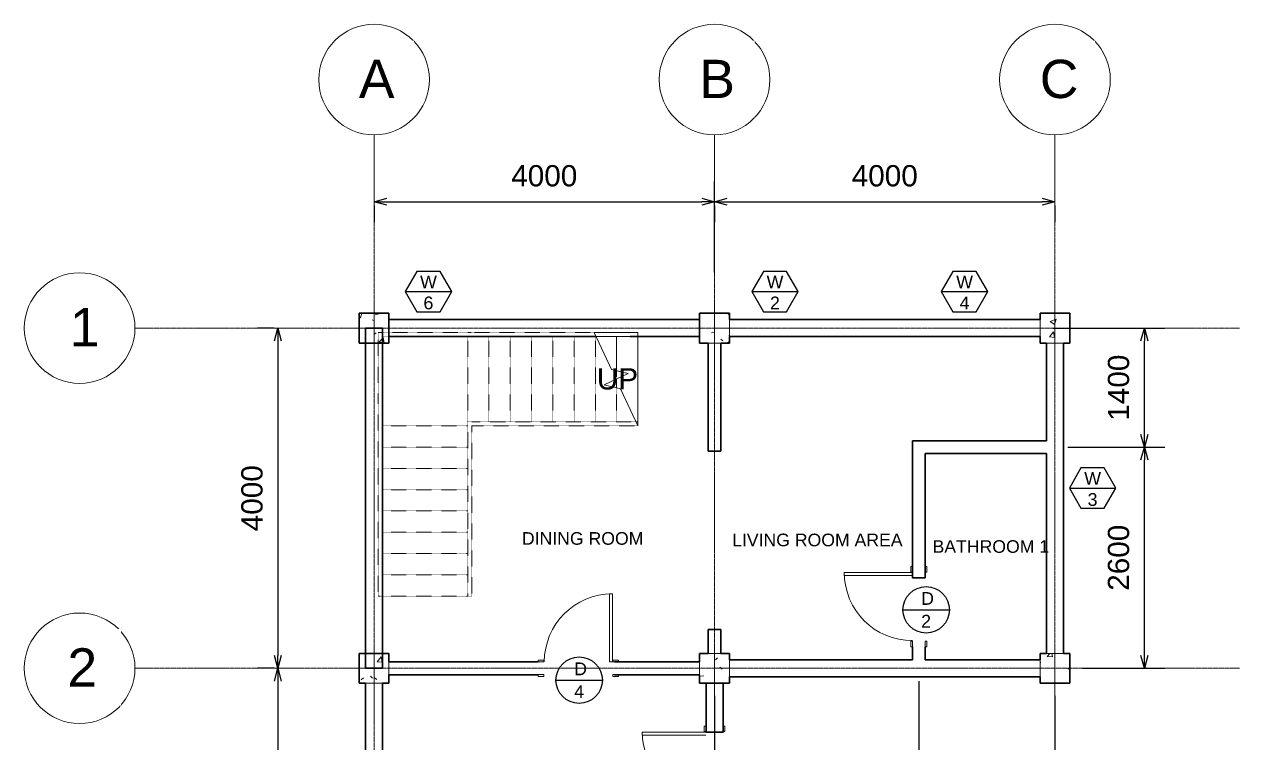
# Model space of a CAD drawing. Header units: inches. Extents: x -1 to 315328, y 6829 to 107833.
# Drawn here: x 88752 to 103031, y 92685 to 101133 of the extents above; entities that cross this region are included whole.
import ezdxf

# ---------------------------------------------------------------- set-up
doc = ezdxf.new("R2010")
doc.units = ezdxf.units.IN
doc.header["$MEASUREMENT"] = 0
doc.linetypes.add('Grid Line', pattern=[22.225, 12.7, -3.175, 3.175, -3.175])
doc.linetypes.add('Overhead', pattern=[3.96875, 2.38125, -1.5875])
for name, color, linetype, lineweight in [('A-ANNO-DIMS', 211, 'Continuous', 9), ('A-DOOR', 31, 'Continuous', 18), ('A-WALL', 113, 'Continuous', 18), ('S-COLS', 52, 'Continuous', 9), ('S-GRID', 1, 'Continuous', 9), ('S-GRID-IDEN', 1, 'Continuous', 9), ('S-STRS', 31, 'Continuous', 9), ('S-STRS-IDEN', 31, 'Continuous', 9), ('S-STRS-MBND', 31, 'Overhead', 9)]:
    doc.layers.add(name, color=color, linetype=linetype, lineweight=lineweight)
doc.layers.add('TEXTS', color=2, linetype='Continuous')
doc.styles.add('Arial', font='arial.ttf', dxfattribs={"height": 250})
doc.styles.add('Arial_1', font='arial.ttf', dxfattribs={"height": 450})
doc.styles.get("Standard").update_dxf_attribs({"font": 'arial.ttf'})
doc.dimstyles.new('Arrow_-_2_5mm_Arial', dxfattribs={"dimscale": 304.8, "dimtxt": 255.06485, "dimasz": 0.492126, "dimexe": 0.787402, "dimexo": 0.492126, "dimgap": 0.574147, "dimtad": 1, "dimdec": 0, "dimzin": 0, "dimdsep": 46, "dimtxsty": 'Arial', "dimblk1": 'OPEN30', "dimblk2": 'OPEN30', "dimsah": 1, "dimcen": 0.09, "dimazin": 0, "dimtfac": 1, "dimtdec": 4, "dimtix": 1, "dimtmove": 0, "dimatfit": 3, "dimfxl": 1, "dimtvp": 1, "dimtfill": 1, "dimtolj": 1, "dimtzin": 0, "dimarcsym": 2})
pattern_1 = [(50, (100230.7, 100512.76), (728.737, -63.756), [76.2, -838.2]), (355, (100230.7, 100512.8), (-140.97, 764.23), [60.96, -670.56]), (100.451, (100291.4, 100507.45), (587.77, 700.467), [64.76, -712.36]), (46.184, (100230.7, 100716), (1084.32, -168.17), [114.3, -1257.3]), (96.636, (100321, 100702), (949.61, 989.71), [97.14, -1068.54]), (351.184, (100230.7, 100716), (949.62, 989.7), [91.44, -1005.84]), (21, (100332.3, 100665.16), (606.458, -409.06), [76.2, -838.2]), (326, (100332.3, 100665.2), (247.21, 736.753), [60.96, -670.56]), (71.451, (100382.8, 100631.1), (853.67, 327.685), [64.76, -712.36]), (37.5, (100230.68, 100512.76), (12.355, 338.22), [33.528, -628.904, 33.528, -647.192, -673.1]), (37.5, (100230.68, 100512.76), (12.355, 338.22), [-1343.152, 33.528, -639.572]), (7.5, (100230.7, 100512.76), (267.279, 400.722), [33.528, -354.584, 33.528, -613.664, -256.54]), (7.5, (100230.7, 100512.76), (267.279, 400.722), [-1035.304, 33.528, -223.012]), (327.5, (100004.12, 100512.76), (542.363, -22.915), [33.528, -220.472, 33.528, -758.952, -1051.56]), (327.5, (100004.12, 100512.76), (542.363, -22.915), [-1046.48, 33.528, -1018.032]), (317.5, (99902.5, 100512.76), (592.517, 101.707), [33.528, -296.672, 33.528, -492.76, -746.76]), (317.5, (99902.5, 100512.76), (592.517, 101.707), [-856.49, 33.53, -713.23])]

# ---------------------------------------------------------------- blocks, each defined once
blk = doc.blocks.new('Grid - M_Grid Head - Circle-11575-1F')
at = {"layer": 'S-GRID-IDEN'}
blk.add_circle((0, 0), 6.5, dxfattribs=at)
blk = doc.blocks.new('_Open30')
at = {"color": 0, "linetype": 'ByBlock', "lineweight": -2}
for p, q in [((-1, 0.268), (0, 0)), ((0, 0), (-1, -0.268)), ((0, 0), (-1, 0))]:
    blk.add_line(p, q, dxfattribs=at)
blk = doc.blocks.new('*D30')
at = {"layer": 'A-ANNO-DIMS', "color": 0, "lineweight": -2, "transparency": 16777216}
for p, q in [((92861, 99003), (92861, 98807)), ((93011, 99047), (96711, 99047)), ((96861, 99003), (96861, 98807))]:
    blk.add_line(p, q, dxfattribs=at)
at = {"layer": 'Defpoints', "color": 0, "transparency": 16777216}
for p in [(92861, 99153), (96861, 99153), (96861, 99047)]:
    blk.add_point(p, dxfattribs=at)
at = {"layer": 'A-ANNO-DIMS', "color": 0, "lineweight": -2, "transparency": 16777216, "xscale": 150, "yscale": 150, "zscale": 150, "rotation": 180}
blk.add_blockref('_Open30', (92861, 99047), dxfattribs=at)
at = {"layer": 'A-ANNO-DIMS', "color": 0, "lineweight": -2, "transparency": 16777216, "xscale": 150, "yscale": 150, "zscale": 150}
blk.add_blockref('_Open30', (96861, 99047), dxfattribs=at)
at = {"layer": 'A-ANNO-DIMS', "color": 0, "transparency": 16777216, "insert": (94861, 99350), "char_height": 250, "width": 922.94, "attachment_point": 5, "style": 'Arial'}
blk.add_mtext('\\A1;4000', dxfattribs=at)
blk = doc.blocks.new('*D31')
at = {"layer": 'A-ANNO-DIMS', "color": 0, "lineweight": -2, "transparency": 16777216}
for p, q in [((96861, 98217), (96861, 99287)), ((97011, 99047), (100711, 99047)), ((100861, 99003), (100861, 98807))]:
    blk.add_line(p, q, dxfattribs=at)
at = {"layer": 'Defpoints', "color": 0, "transparency": 16777216}
for p in [(100861, 99153), (100861, 99047), (96861, 98067)]:
    blk.add_point(p, dxfattribs=at)
at = {"layer": 'A-ANNO-DIMS', "color": 0, "lineweight": -2, "transparency": 16777216, "xscale": 150, "yscale": 150, "zscale": 150, "rotation": 180}
blk.add_blockref('_Open30', (96861, 99047), dxfattribs=at)
at = {"layer": 'A-ANNO-DIMS', "color": 0, "lineweight": -2, "transparency": 16777216, "xscale": 150, "yscale": 150, "zscale": 150}
blk.add_blockref('_Open30', (100861, 99047), dxfattribs=at)
at = {"layer": 'A-ANNO-DIMS', "color": 0, "transparency": 16777216, "insert": (98861, 99350), "char_height": 250, "width": 922.94, "attachment_point": 5, "style": 'Arial'}
blk.add_mtext('\\A1;4000', dxfattribs=at)
blk = doc.blocks.new('*D32')
at = {"layer": 'A-ANNO-DIMS', "color": 0, "lineweight": -2, "transparency": 16777216}
for p, q in [((91687, 97560), (91491, 97560)), ((91731, 97410), (91731, 93710)), ((91687, 93560), (91491, 93560))]:
    blk.add_line(p, q, dxfattribs=at)
at = {"layer": 'Defpoints', "color": 0, "transparency": 16777216}
for p in [(91837, 97560), (91731, 93560), (91837, 93560)]:
    blk.add_point(p, dxfattribs=at)
at = {"layer": 'A-ANNO-DIMS', "color": 0, "lineweight": -2, "transparency": 16777216, "xscale": 150, "yscale": 150, "zscale": 150}
for p, rotation in [((91731, 97560), 90), ((91731, 93560), 270)]:
    blk.add_blockref('_Open30', p, dxfattribs=dict(at, rotation=rotation))
at = {"layer": 'A-ANNO-DIMS', "color": 0, "transparency": 16777216, "insert": (91428, 95560), "char_height": 250, "width": 922.94, "attachment_point": 5, "rotation": 90, "style": 'Arial'}
blk.add_mtext('\\A1;4000', dxfattribs=at)
blk = doc.blocks.new('*D33')
at = {"layer": 'A-ANNO-DIMS', "color": 0, "lineweight": -2, "transparency": 16777216}
for p, q in [((91687, 93560), (91491, 93560)), ((91731, 93410), (91731, 90710)), ((91687, 90560), (91491, 90560))]:
    blk.add_line(p, q, dxfattribs=at)
at = {"layer": 'Defpoints', "color": 0, "transparency": 16777216}
for p in [(91837, 93560), (91731, 90560), (91837, 90560)]:
    blk.add_point(p, dxfattribs=at)
at = {"layer": 'A-ANNO-DIMS', "color": 0, "lineweight": -2, "transparency": 16777216, "xscale": 150, "yscale": 150, "zscale": 150}
for p, rotation in [((91731, 93560), 90), ((91731, 90560), 270)]:
    blk.add_blockref('_Open30', p, dxfattribs=dict(at, rotation=rotation))
at = {"layer": 'A-ANNO-DIMS', "color": 0, "transparency": 16777216, "insert": (91428, 92060), "char_height": 250, "width": 922.94, "attachment_point": 5, "rotation": 90, "style": 'Arial'}
blk.add_mtext('\\A1;3000', dxfattribs=at)
blk = doc.blocks.new('*D36')
at = {"layer": 'A-ANNO-DIMS', "color": 0, "lineweight": -2, "transparency": 16777216}
for p, q in [((101011, 96160), (102151, 96160)), ((101911, 93710), (101911, 96010)), ((101186, 93560), (102151, 93560))]:
    blk.add_line(p, q, dxfattribs=at)
at = {"layer": 'Defpoints', "color": 0, "transparency": 16777216}
for p in [(100861, 96160), (101911, 96160), (101036, 93560)]:
    blk.add_point(p, dxfattribs=at)
at = {"layer": 'A-ANNO-DIMS', "color": 0, "lineweight": -2, "transparency": 16777216, "xscale": 150, "yscale": 150, "zscale": 150}
for p, rotation in [((101911, 96160), 90), ((101911, 93560), 270)]:
    blk.add_blockref('_Open30', p, dxfattribs=dict(at, rotation=rotation))
at = {"layer": 'A-ANNO-DIMS', "color": 0, "transparency": 16777216, "insert": (101609, 94860), "char_height": 250, "width": 922.94, "attachment_point": 5, "rotation": 90, "style": 'Arial'}
blk.add_mtext('\\A1;2600', dxfattribs=at)
blk = doc.blocks.new('*D37')
at = {"layer": 'A-ANNO-DIMS', "color": 0, "lineweight": -2, "transparency": 16777216}
for p, q in [((100836, 97560), (102151, 97560)), ((101911, 96310), (101911, 97410)), ((101011, 96160), (102151, 96160))]:
    blk.add_line(p, q, dxfattribs=at)
at = {"layer": 'Defpoints', "color": 0, "transparency": 16777216}
for p in [(100686, 97560), (101911, 97560), (100861, 96160)]:
    blk.add_point(p, dxfattribs=at)
at = {"layer": 'A-ANNO-DIMS', "color": 0, "lineweight": -2, "transparency": 16777216, "xscale": 150, "yscale": 150, "zscale": 150}
for p, rotation in [((101911, 97560), 90), ((101911, 96160), 270)]:
    blk.add_blockref('_Open30', p, dxfattribs=dict(at, rotation=rotation))
at = {"layer": 'A-ANNO-DIMS', "color": 0, "transparency": 16777216, "insert": (101609, 96860), "char_height": 250, "width": 922.94, "attachment_point": 5, "rotation": 90, "style": 'Arial'}
blk.add_mtext('\\A1;1400', dxfattribs=at)
blk = doc.blocks.new('*D38')
at = {"layer": 'A-ANNO-DIMS', "color": 0, "lineweight": -2, "transparency": 16777216}
for p, q in [((99261, 93410), (99261, 88310)), ((100861, 93235), (100861, 88310)), ((99411, 88550), (100711, 88550))]:
    blk.add_line(p, q, dxfattribs=at)
at = {"layer": 'Defpoints', "color": 0, "transparency": 16777216}
for p in [(99261, 93560), (100861, 93385), (100861, 88550)]:
    blk.add_point(p, dxfattribs=at)
at = {"layer": 'A-ANNO-DIMS', "color": 0, "lineweight": -2, "transparency": 16777216, "xscale": 150, "yscale": 150, "zscale": 150, "rotation": 180}
blk.add_blockref('_Open30', (99261, 88550), dxfattribs=at)
at = {"layer": 'A-ANNO-DIMS', "color": 0, "lineweight": -2, "transparency": 16777216, "xscale": 150, "yscale": 150, "zscale": 150}
blk.add_blockref('_Open30', (100861, 88550), dxfattribs=at)
at = {"layer": 'A-ANNO-DIMS', "color": 0, "transparency": 16777216, "insert": (100061, 88852), "char_height": 250, "width": 922.94, "attachment_point": 5, "style": 'Arial'}
blk.add_mtext('\\A1;1600', dxfattribs=at)
blk = doc.blocks.new('*D39')
at = {"layer": 'A-ANNO-DIMS', "color": 0, "lineweight": -2, "transparency": 16777216}
for p, q in [((99261, 93410), (99261, 88310)), ((96861, 93235), (96861, 88310)), ((97011, 88550), (99111, 88550))]:
    blk.add_line(p, q, dxfattribs=at)
at = {"layer": 'Defpoints', "color": 0, "transparency": 16777216}
for p in [(99261, 93560), (96861, 93385), (99261, 88550)]:
    blk.add_point(p, dxfattribs=at)
at = {"layer": 'A-ANNO-DIMS', "color": 0, "lineweight": -2, "transparency": 16777216, "xscale": 150, "yscale": 150, "zscale": 150, "rotation": 180}
blk.add_blockref('_Open30', (96861, 88550), dxfattribs=at)
at = {"layer": 'A-ANNO-DIMS', "color": 0, "lineweight": -2, "transparency": 16777216, "xscale": 150, "yscale": 150, "zscale": 150}
blk.add_blockref('_Open30', (99261, 88550), dxfattribs=at)
at = {"layer": 'A-ANNO-DIMS', "color": 0, "transparency": 16777216, "insert": (98061, 88852), "char_height": 250, "width": 922.94, "attachment_point": 5, "style": 'Arial'}
blk.add_mtext('\\A1;2400', dxfattribs=at)
blk = doc.blocks.new('M_Door-Exterior-Double-Full Glass-Wood_Clad - 1500 x 2000mm-540468-1F')
at = {"layer": 'A-DOOR'}
for p, q in [((-750, 97), (-750, 847)), ((-750, 847), (-715, 847)), ((-715, 847), (-715, 97)), ((750, 847), (715, 847)), ((715, 847), (715, 97)), ((750, 97), (750, 847))]:
    blk.add_line(p, q, dxfattribs=at)
at = {"layer": 'A-DOOR', "lineweight": 9}
for p, q in [((-756, 117), (-821, 117)), ((-821, 117), (-821, 97)), ((-821, 97), (-756, 97)), ((-756, 97), (-756, 117)), ((821, 117), (756, 117)), ((756, 117), (756, 97)), ((756, 97), (821, 97)), ((821, 97), (821, 117)), ((-756, -103), (-821, -103)), ((-821, -103), (-821, -123)), ((-821, -123), (-756, -123)), ((-756, -123), (-756, -103)), ((821, -103), (756, -103)), ((756, -103), (756, -123)), ((756, -123), (821, -123)), ((821, -123), (821, -103))]:
    blk.add_line(p, q, dxfattribs=at)
for centre, start, end in [((-750, 97), 0, 90), ((750, 97), 90, 180)]:
    blk.add_arc(centre, 750, start, end, dxfattribs=at)
blk = doc.blocks.new('M_Door-Interior-Single-1_Panel-Wood - M_Door-Interior-Single-1_Panel-Wood-540909-1F')
at = {"layer": 'A-DOOR'}
for p, q in [((400, 872), (365, 872)), ((365, 872), (365, 72)), ((400, 72), (400, 872)), ((365, 72), (400, 72))]:
    blk.add_line(p, q, dxfattribs=at)
at = {"layer": 'A-DOOR', "lineweight": 9}
for p, q in [((-406, 92), (-471, 92)), ((-471, 92), (-471, 72)), ((-471, 72), (-406, 72)), ((-406, 72), (-406, 92)), ((471, 92), (406, 92)), ((406, 92), (406, 72)), ((406, 72), (471, 72)), ((471, 72), (471, 92)), ((-406, -78), (-471, -78)), ((-471, -78), (-471, -98)), ((-471, -98), (-406, -98)), ((-406, -98), (-406, -78)), ((471, -78), (406, -78)), ((406, -78), (406, -98)), ((406, -98), (471, -98)), ((471, -98), (471, -78))]:
    blk.add_line(p, q, dxfattribs=at)
blk.add_arc((400, 72), 800, 90, 180, dxfattribs=at)
blk = doc.blocks.new('M_Door-Interior-Single-Full Glass-Wood - M_Door-Interior-Single-Full Glass-Wood-549965-1F')
at = {"layer": 'A-DOOR'}
for p, q in [((400, 872), (365, 872)), ((365, 872), (365, 72)), ((400, 72), (400, 872)), ((365, 72), (400, 72))]:
    blk.add_line(p, q, dxfattribs=at)
at = {"layer": 'A-DOOR', "lineweight": 9}
for p, q in [((-406, 92), (-471, 92)), ((-471, 92), (-471, 72)), ((-471, 72), (-406, 72)), ((-406, 72), (-406, 92)), ((471, 92), (406, 92)), ((406, 92), (406, 72)), ((406, 72), (471, 72)), ((471, 72), (471, 92)), ((-406, -78), (-471, -78)), ((-471, -78), (-471, -98)), ((-471, -98), (-406, -98)), ((-406, -98), (-406, -78)), ((471, -78), (406, -78)), ((406, -78), (406, -98)), ((406, -98), (471, -98)), ((471, -98), (471, -78))]:
    blk.add_line(p, q, dxfattribs=at)
blk.add_arc((400, 72), 800, 90, 180, dxfattribs=at)

msp = doc.modelspace()

# ---------------------------------------------------------------- hatches: boundary and pattern name
at = {"layer": 'S-COLS'}
h = msp.add_hatch(dxfattribs=at)
h.set_pattern_fill('FP_1', color=256, style=0, pattern_type=2)
h.set_pattern_definition(pattern_1)
h.paths.add_polyline_path([(93036.19207, 97385.22244), (93036.19207, 97735.22244), (92686.19207, 97735.22244), (92686.19207, 97385.22244), (92961.19207, 97385.22244)])
h = msp.add_hatch(dxfattribs=at)
h.set_pattern_fill('FP_1', color=256, style=0, pattern_type=2)
h.set_pattern_definition(pattern_1)
h.paths.add_polyline_path([(96936.19207, 97385.22244), (97036.19207, 97385.22244), (97036.19207, 97735.22244), (96686.19207, 97735.22244), (96686.19207, 97385.22244), (96786.19207, 97385.22244)])
h = msp.add_hatch(dxfattribs=at)
h.set_pattern_fill('FP_1', color=256, style=0, pattern_type=2)
h.set_pattern_definition(pattern_1)
h.paths.add_polyline_path([(101036.19207, 97385.22244), (101036.19207, 97735.22244), (100686.19207, 97735.22244), (100686.19207, 97385.22244), (100961.19207, 97385.22244)])
h = msp.add_hatch(dxfattribs=at)
h.set_pattern_fill('FP_1', color=256, style=0, pattern_type=2)
h.set_pattern_definition(pattern_1)
h.paths.add_polyline_path([(92961.19207, 93385.22244), (93036.19207, 93385.22244), (93036.19207, 93735.22244), (92686.19207, 93735.22244), (92686.19207, 93385.22244), (92761.19207, 93385.22244)])
h = msp.add_hatch(dxfattribs=at)
h.set_pattern_fill('FP_1', color=256, style=0, pattern_type=2)
h.set_pattern_definition(pattern_1)
h.paths.add_polyline_path([(96961.19207, 93385.22244), (97036.19207, 93385.22244), (97036.19207, 93735.22244), (96686.19207, 93735.22244), (96686.19207, 93385.22244), (96761.19207, 93385.22244)])
h = msp.add_hatch(dxfattribs=at)
h.set_pattern_fill('FP_1', color=256, style=0, pattern_type=2)
h.set_pattern_definition(pattern_1)
h.paths.add_polyline_path([(100686.19207, 93385.22244), (101036.19207, 93385.22244), (101036.19207, 93735.22244), (100686.19207, 93735.22244), (100686.19207, 93460.22244)])

# ---------------------------------------------------------------- linework, layer by layer
at = {"layer": 'A-WALL', "lineweight": 35}
for p, q in [((92761.19207, 97560.22244), (92761.19207, 93560.22244)), ((92961.19207, 97560.22244), (92761.19207, 97560.22244)), ((92961.19207, 93560.22244), (92961.19207, 97560.22244)), ((96686.19207, 97660.22244), (93036.19207, 97660.22244)), ((96686.19207, 97660.22244), (93036.19207, 97660.22244)), ((93036.19207, 97660.22244), (93036.19207, 97460.22244)), ((96686.19207, 97460.22244), (96686.19207, 97660.22244)), ((100686.19207, 97660.22244), (97036.19207, 97660.22244)), ((100686.19207, 97660.22244), (97036.19207, 97660.22244)), ((92761.19207, 97385.22244), (92761.19207, 93735.22244)), ((92961.19207, 97385.22244), (92761.19207, 97385.22244)), ((93036.19207, 97460.22244), (95471.56903, 97460.22244)), ((95870.78043, 97460.22244), (96686.19207, 97460.22244)), ((95961.19207, 97460.22244), (96686.19207, 97460.22244)), ((96786.19207, 97385.22244), (96786.19207, 96115.22244)), ((96786.19207, 97385.22244), (96786.19207, 96115.22244)), ((96936.19207, 96115.22244), (96936.19207, 97385.22244)), ((96936.19207, 96115.22244), (96936.19207, 97385.22244)), ((97036.19207, 97460.22244), (100686.19207, 97460.22244)), ((97036.19207, 97460.22244), (100686.19207, 97460.22244)), ((100761.19207, 97385.22244), (100761.19207, 96235.22244)), ((100761.19207, 97385.22244), (100761.19207, 96235.22244)), ((100961.19207, 93735.22244), (100961.19207, 97385.22244)), ((100961.19207, 93735.22244), (100961.19207, 97385.22244)), ((96786.19207, 96115.22244), (96936.19207, 96115.22244)), ((96786.19207, 96115.22244), (96936.19207, 96115.22244)), ((99186.19207, 96235.22244), (99186.19207, 94624.22244)), ((100761.19207, 96235.22244), (99186.19207, 96235.22244)), ((99186.19207, 96235.22244), (99186.19207, 94756.57244)), ((100761.19207, 96235.22244), (99186.19207, 96235.22244)), ((99336.19207, 94624.22244), (99336.19207, 96085.22244)), ((99336.19207, 96085.22244), (100761.19207, 96085.22244)), ((99336.19207, 94756.57244), (99336.19207, 96085.22244)), ((99336.19207, 96085.22244), (100761.19207, 96085.22244)), ((100761.19207, 96085.22244), (100761.19207, 93735.22244)), ((100761.19207, 96085.22244), (100761.19207, 93735.22244)), ((99186.19207, 94624.22244), (99336.19207, 94624.22244)), ((92961.19207, 93735.22244), (92961.19207, 94410.18116)), ((96936.19207, 94015.22244), (96786.19207, 94015.22244)), ((96786.19207, 94015.22244), (96786.19207, 93735.22244)), ((96936.19207, 94015.22244), (96786.19207, 94015.22244)), ((96786.19207, 94015.17283), (96786.19207, 93735.22244)), ((96936.19207, 93735.22244), (96936.19207, 94015.22244)), ((96936.19207, 93735.22244), (96936.19207, 94015.22244)), ((99186.19207, 93813.87244), (99186.19207, 93660.22244)), ((99336.19207, 93660.22244), (99336.19207, 93813.87244)), ((92761.19207, 93735.22244), (92961.19207, 93735.22244)), ((99186.19207, 93760.17283), (99186.19207, 93660.22244)), ((99336.19207, 93660.22244), (99336.19207, 93760.22244)), ((92761.19207, 93560.22244), (92961.19207, 93560.22244)), ((94686.19207, 93635.22244), (93036.19207, 93635.22244)), ((94789.84207, 93635.22244), (93036.19207, 93635.22244)), ((96686.19207, 93635.22244), (95686.19207, 93635.22244)), ((96686.19207, 93635.22244), (95732.54207, 93635.22244)), ((99186.19207, 93660.22244), (97036.19207, 93660.22244)), ((99186.19207, 93660.22244), (97036.19207, 93660.22244)), ((100686.19207, 93660.22244), (99336.19207, 93660.22244)), ((100686.19207, 93660.22244), (99336.19207, 93660.22244)), ((92761.19207, 93385.22244), (92761.19207, 90735.22244)), ((92761.19207, 93385.22244), (92761.19207, 90735.22244)), ((92961.19207, 90735.22244), (92961.19207, 93385.22244)), ((92961.19207, 90735.22244), (92961.19207, 93385.22244)), ((93036.19207, 93485.22244), (94686.19207, 93485.22244)), ((93036.19207, 93485.22244), (94789.84207, 93485.22244)), ((95686.19207, 93485.22244), (96686.19207, 93485.22244)), ((95732.54207, 93485.22244), (96686.19207, 93485.22244)), ((96761.19207, 93385.22244), (96761.19207, 92810.22244)), ((96961.19207, 93385.22244), (96761.19207, 93385.22244)), ((96761.19207, 93385.22244), (96761.19207, 92881.57244)), ((96961.19207, 92810.22244), (96961.19207, 93385.22244)), ((96961.19207, 92881.57244), (96961.19207, 93385.22244)), ((97036.19207, 93460.22244), (100686.19207, 93460.22244)), ((97036.19207, 93460.22244), (100686.19207, 93460.22244)), ((96761.19207, 92810.22244), (96961.19207, 92810.22244))]:
    msp.add_line(p, q, dxfattribs=at)
at = {"layer": 'A-WALL'}
for p, q in [((97036.19207, 97660.22244), (97036.19207, 97460.22244)), ((100686.19207, 97460.22244), (100686.19207, 97660.22244)), ((96936.19207, 97385.22244), (96786.19207, 97385.22244)), ((100961.19207, 97385.22244), (100761.19207, 97385.22244)), ((96786.19207, 93735.22244), (96936.19207, 93735.22244)), ((100761.19207, 93735.22244), (100961.19207, 93735.22244)), ((93036.19207, 93635.22244), (93036.19207, 93485.22244)), ((96686.19207, 93485.22244), (96686.19207, 93635.22244)), ((97036.19207, 93660.22244), (97036.19207, 93460.22244)), ((100686.19207, 93460.22244), (100686.19207, 93660.22244)), ((92961.19207, 93385.22244), (92761.19207, 93385.22244))]:
    msp.add_line(p, q, dxfattribs=at)
at = {"layer": 'S-COLS', "lineweight": 35}
for p, q in [((93036.19207, 97735.22244), (92686.19207, 97735.22244)), ((92686.19207, 97735.22244), (92686.19207, 97385.22244)), ((93036.19207, 97735.22244), (92686.19207, 97735.22244)), ((92686.19207, 97735.22244), (92686.19207, 97385.22244)), ((93036.19207, 97660.22244), (93036.19207, 97735.22244)), ((93036.19207, 97660.22244), (93036.19207, 97735.22244)), ((97036.19207, 97735.22244), (96686.19207, 97735.22244)), ((96686.19207, 97735.22244), (96686.19207, 97660.22244)), ((97036.19207, 97735.22244), (96686.19207, 97735.22244)), ((96686.19207, 97735.22244), (96686.19207, 97660.22244)), ((97036.19207, 97660.22244), (97036.19207, 97735.22244)), ((97036.19207, 97660.22244), (97036.19207, 97735.22244)), ((101036.19207, 97735.22244), (100686.19207, 97735.22244)), ((100686.19207, 97735.22244), (100686.19207, 97660.22244)), ((101036.19207, 97735.22244), (100686.19207, 97735.22244)), ((100686.19207, 97735.22244), (100686.19207, 97660.22244)), ((101036.19207, 97385.22244), (101036.19207, 97735.22244)), ((101036.19207, 97385.22244), (101036.19207, 97735.22244)), ((92686.19207, 97385.22244), (92761.19207, 97385.22244)), ((92686.19207, 97385.22244), (92761.19207, 97385.22244)), ((92961.19207, 97385.22244), (93036.19207, 97385.22244)), ((92961.19207, 97385.22244), (93036.19207, 97385.22244)), ((93036.19207, 97385.22244), (93036.19207, 97460.22244)), ((93036.19207, 97385.22244), (93036.19207, 97460.22244)), ((96686.19207, 97460.22244), (96686.19207, 97385.22244)), ((96686.19207, 97460.22244), (96686.19207, 97385.22244)), ((96686.19207, 97385.22244), (96786.19207, 97385.22244)), ((96686.19207, 97385.22244), (96786.19207, 97385.22244)), ((96936.19207, 97385.22244), (97036.19207, 97385.22244)), ((96936.19207, 97385.22244), (97036.19207, 97385.22244)), ((97036.19207, 97385.22244), (97036.19207, 97460.22244)), ((97036.19207, 97385.22244), (97036.19207, 97460.22244)), ((100686.19207, 97460.22244), (100686.19207, 97385.22244)), ((100686.19207, 97460.22244), (100686.19207, 97385.22244)), ((100686.19207, 97385.22244), (100761.19207, 97385.22244)), ((100686.19207, 97385.22244), (100761.19207, 97385.22244)), ((100961.19207, 97385.22244), (101036.19207, 97385.22244)), ((100961.19207, 97385.22244), (101036.19207, 97385.22244)), ((92761.19207, 93735.22244), (92686.19207, 93735.22244)), ((92686.19207, 93735.22244), (92686.19207, 93385.22244)), ((92761.19207, 93735.22244), (92686.19207, 93735.22244)), ((92686.19207, 93735.22244), (92686.19207, 93385.22244)), ((93036.19207, 93735.22244), (92961.19207, 93735.22244)), ((93036.19207, 93735.22244), (92961.19207, 93735.22244)), ((93036.19207, 93635.22244), (93036.19207, 93735.22244)), ((93036.19207, 93635.22244), (93036.19207, 93735.22244)), ((96786.19207, 93735.22244), (96686.19207, 93735.22244)), ((96686.19207, 93735.22244), (96686.19207, 93635.22244)), ((96786.19207, 93735.22244), (96686.19207, 93735.22244)), ((96686.19207, 93735.22244), (96686.19207, 93635.22244)), ((97036.19207, 93735.22244), (96936.19207, 93735.22244)), ((97036.19207, 93735.22244), (96936.19207, 93735.22244)), ((97036.19207, 93660.22244), (97036.19207, 93735.22244)), ((97036.19207, 93660.22244), (97036.19207, 93735.22244)), ((100761.19207, 93735.22244), (100686.19207, 93735.22244)), ((100686.19207, 93735.22244), (100686.19207, 93660.22244)), ((100761.19207, 93735.22244), (100686.19207, 93735.22244)), ((100686.19207, 93735.22244), (100686.19207, 93660.22244)), ((101036.19207, 93735.22244), (100961.19207, 93735.22244)), ((101036.19207, 93735.22244), (100961.19207, 93735.22244)), ((101036.19207, 93385.22244), (101036.19207, 93735.22244)), ((101036.19207, 93385.22244), (101036.19207, 93735.22244)), ((92686.19207, 93385.22244), (92761.19207, 93385.22244)), ((92686.19207, 93385.22244), (92761.19207, 93385.22244)), ((92961.19207, 93385.22244), (93036.19207, 93385.22244)), ((92961.19207, 93385.22244), (93036.19207, 93385.22244)), ((93036.19207, 93385.22244), (93036.19207, 93485.22244)), ((93036.19207, 93385.22244), (93036.19207, 93485.22244)), ((96686.19207, 93485.22244), (96686.19207, 93385.22244)), ((96686.19207, 93485.22244), (96686.19207, 93385.22244)), ((96686.19207, 93385.22244), (96761.19207, 93385.22244)), ((96686.19207, 93385.22244), (96761.19207, 93385.22244)), ((96961.19207, 93385.22244), (97036.19207, 93385.22244)), ((96961.19207, 93385.22244), (97036.19207, 93385.22244)), ((97036.19207, 93385.22244), (97036.19207, 93460.22244)), ((97036.19207, 93385.22244), (97036.19207, 93460.22244)), ((100686.19207, 93460.22244), (100686.19207, 93385.22244)), ((100686.19207, 93460.22244), (100686.19207, 93385.22244)), ((100686.19207, 93385.22244), (101036.19207, 93385.22244)), ((100686.19207, 93385.22244), (101036.19207, 93385.22244))]:
    msp.add_line(p, q, dxfattribs=at)
at = {"layer": 'S-COLS'}
for p, q in [((93036.19207, 97460.22244), (93036.19207, 97660.22244)), ((93036.19207, 97460.22244), (93036.19207, 97660.22244)), ((96686.19207, 97660.22244), (96686.19207, 97460.22244)), ((96686.19207, 97660.22244), (96686.19207, 97460.22244)), ((97036.19207, 97460.22244), (97036.19207, 97660.22244)), ((97036.19207, 97460.22244), (97036.19207, 97660.22244)), ((100686.19207, 97660.22244), (100686.19207, 97460.22244)), ((100686.19207, 97660.22244), (100686.19207, 97460.22244)), ((92761.19207, 97385.22244), (92961.19207, 97385.22244)), ((92761.19207, 97385.22244), (92961.19207, 97385.22244)), ((96786.19207, 97385.22244), (96936.19207, 97385.22244)), ((96786.19207, 97385.22244), (96936.19207, 97385.22244)), ((100761.19207, 97385.22244), (100961.19207, 97385.22244)), ((100761.19207, 97385.22244), (100961.19207, 97385.22244)), ((92961.19207, 93735.22244), (92761.19207, 93735.22244)), ((92961.19207, 93735.22244), (92761.19207, 93735.22244)), ((96936.19207, 93735.22244), (96786.19207, 93735.22244)), ((96936.19207, 93735.22244), (96786.19207, 93735.22244)), ((100961.19207, 93735.22244), (100761.19207, 93735.22244)), ((100961.19207, 93735.22244), (100761.19207, 93735.22244)), ((93036.19207, 93485.22244), (93036.19207, 93635.22244)), ((93036.19207, 93485.22244), (93036.19207, 93635.22244)), ((96686.19207, 93635.22244), (96686.19207, 93485.22244)), ((96686.19207, 93635.22244), (96686.19207, 93485.22244)), ((97036.19207, 93460.22244), (97036.19207, 93660.22244)), ((97036.19207, 93460.22244), (97036.19207, 93660.22244)), ((100686.19207, 93660.22244), (100686.19207, 93460.22244)), ((100686.19207, 93660.22244), (100686.19207, 93460.22244)), ((92761.19207, 93385.22244), (92961.19207, 93385.22244)), ((92761.19207, 93385.22244), (92961.19207, 93385.22244)), ((96761.19207, 93385.22244), (96961.19207, 93385.22244)), ((96761.19207, 93385.22244), (96961.19207, 93385.22244))]:
    msp.add_line(p, q, dxfattribs=at)
at = {"layer": 'S-GRID', "linetype": 'Grid Line'}
for p, q in [((92861.19207, 88096.06158), (92861.19207, 99832.88797)), ((96861.19207, 88096.06158), (96861.19207, 99832.88797)), ((100861.19207, 88096.06158), (100861.19207, 99832.88797)), ((90052.19838, 97560.22244), (103031.23024, 97560.22244)), ((90052.19838, 93560.22244), (103031.23024, 93560.22244))]:
    msp.add_line(p, q, dxfattribs=at)
at = {"layer": 'S-STRS'}
for p, q in [((95961.19207, 97510.22244), (95448.25364, 97510.22244)), ((95870.78043, 97510.22244), (95448.25364, 97510.22244)), ((95711.19207, 97460.22244), (95471.56903, 97460.22244)), ((95711.19207, 97460.22244), (95471.56903, 97460.22244)), ((95961.19207, 97460.22244), (95711.19207, 97460.22244)), ((95711.19207, 97059.10004), (95711.19207, 97460.22244)), ((95961.19207, 97460.22244), (95711.19207, 97460.22244)), ((95961.19207, 97460.22244), (95961.19207, 97510.22244)), ((95961.19207, 96460.22244), (95961.19207, 97460.22244)), ((95711.19207, 96858.2004), (95711.19207, 96963.23908)), ((95961.19207, 96460.22244), (95937.87668, 96460.22244)), ((95961.19207, 96460.22244), (95937.87668, 96460.22244)), ((95961.19207, 96410.22244), (95961.19207, 96460.22244)), ((95961.19207, 96410.22244), (95961.19207, 96460.22244))]:
    msp.add_line(p, q, dxfattribs=at)
at = {"layer": 'S-STRS', "linetype": 'Overhead'}
for p, q in [((95711.19207, 97059.10004), (95711.19207, 97460.22244)), ((95961.19207, 96460.22244), (95961.19207, 97460.22244)), ((95711.19207, 96858.2004), (95711.19207, 96963.23908))]:
    msp.add_line(p, q, dxfattribs=at)
at = {"layer": 'S-STRS-MBND'}
for p, q in [((92911.19207, 97510.22244), (92911.19207, 96699.71702)), ((94000.68665, 97510.22244), (92911.19207, 97510.22244)), ((92911.19207, 97510.22244), (92911.19207, 96699.71702)), ((94000.68665, 97510.22244), (92911.19207, 97510.22244)), ((92961.19207, 97460.22244), (92961.19207, 96699.71702)), ((94000.68665, 97460.22244), (92961.19207, 97460.22244)), ((92961.19207, 97460.22244), (92961.19207, 96699.71702)), ((94000.68665, 97460.22244), (92961.19207, 97460.22244)), ((93961.19207, 96460.22244), (93961.19207, 97460.22244)), ((93961.19207, 96460.22244), (93961.19207, 97460.22244)), ((93961.19207, 96460.22244), (93961.19207, 97460.22244)), ((94000.68665, 97460.22244), (93961.19207, 97460.22244)), ((93961.19207, 96460.22244), (93961.19207, 97460.22244)), ((95448.25364, 97510.22244), (94000.68665, 97510.22244)), ((95448.25364, 97510.22244), (94000.68665, 97510.22244)), ((95471.56903, 97460.22244), (94000.68665, 97460.22244)), ((95471.56903, 97460.22244), (94000.68665, 97460.22244)), ((94211.19207, 96460.22244), (94211.19207, 97460.22244)), ((94211.19207, 96460.22244), (94211.19207, 97460.22244)), ((94211.19207, 96460.22244), (94211.19207, 97460.22244)), ((94211.19207, 96460.22244), (94211.19207, 97460.22244)), ((94461.19207, 96460.22244), (94461.19207, 97460.22244)), ((94461.19207, 96460.22244), (94461.19207, 97460.22244)), ((94461.19207, 96460.22244), (94461.19207, 97460.22244)), ((94461.19207, 96460.22244), (94461.19207, 97460.22244)), ((94711.19207, 96460.22244), (94711.19207, 97460.22244)), ((94711.19207, 96460.22244), (94711.19207, 97460.22244)), ((94711.19207, 96460.22244), (94711.19207, 97460.22244)), ((94711.19207, 96460.22244), (94711.19207, 97460.22244)), ((94961.19207, 96460.22244), (94961.19207, 97460.22244)), ((94961.19207, 96460.22244), (94961.19207, 97460.22244)), ((94961.19207, 96460.22244), (94961.19207, 97460.22244)), ((94961.19207, 96460.22244), (94961.19207, 97460.22244)), ((95211.19207, 96460.22244), (95211.19207, 97460.22244)), ((95211.19207, 96460.22244), (95211.19207, 97460.22244)), ((95211.19207, 96460.22244), (95211.19207, 97460.22244)), ((95211.19207, 96460.22244), (95211.19207, 97460.22244)), ((95461.19207, 96460.22244), (95461.19207, 97460.22244)), ((95461.19207, 96460.22244), (95461.19207, 97460.22244)), ((95711.19207, 96963.23908), (95711.19207, 97059.10004)), ((95711.19207, 96963.23908), (95711.19207, 97059.10004)), ((95711.19207, 96460.22244), (95711.19207, 96858.2004)), ((95711.19207, 96460.22244), (95711.19207, 96858.2004)), ((92911.19207, 96699.71702), (92911.19207, 94410.22244)), ((92911.19207, 96699.71702), (92911.19207, 94410.22244)), ((92961.19207, 96699.71702), (92961.19207, 94410.22244)), ((92961.19207, 96699.71702), (92961.19207, 94410.22244)), ((93961.19207, 96410.22244), (92961.19207, 96410.22244)), ((93961.19207, 96410.22244), (92961.19207, 96410.22244)), ((93961.19207, 96410.22244), (92961.19207, 96410.22244)), ((93961.19207, 96410.22244), (92961.19207, 96410.22244)), ((94011.19207, 96460.22244), (93961.19207, 96460.22244)), ((93961.19207, 96460.22244), (93961.19207, 94410.22244)), ((94011.19207, 96460.22244), (93961.19207, 96460.22244)), ((93961.19207, 96460.22244), (93961.19207, 94410.22244)), ((94011.19207, 96460.22244), (93961.19207, 96460.22244)), ((95937.87668, 96460.22244), (94011.19207, 96460.22244)), ((95937.87668, 96460.22244), (94011.19207, 96460.22244)), ((94011.19207, 96410.22244), (94011.19207, 94410.22244)), ((95961.19207, 96410.22244), (94011.19207, 96410.22244)), ((94011.19207, 96410.22244), (94011.19207, 94410.22244)), ((95961.19207, 96410.22244), (94011.19207, 96410.22244)), ((93961.19207, 96160.22244), (92961.19207, 96160.22244)), ((93961.19207, 96160.22244), (92961.19207, 96160.22244)), ((93961.19207, 96160.22244), (92961.19207, 96160.22244)), ((93961.19207, 96160.22244), (92961.19207, 96160.22244)), ((93961.19207, 95910.22244), (92961.19207, 95910.22244)), ((93961.19207, 95910.22244), (92961.19207, 95910.22244)), ((93961.19207, 95910.22244), (92961.19207, 95910.22244)), ((93961.19207, 95910.22244), (92961.19207, 95910.22244)), ((93961.19207, 95660.22244), (92961.19207, 95660.22244)), ((93961.19207, 95660.22244), (92961.19207, 95660.22244)), ((93961.19207, 95660.22244), (92961.19207, 95660.22244)), ((93961.19207, 95660.22244), (92961.19207, 95660.22244)), ((93961.19207, 95410.22244), (92961.19207, 95410.22244)), ((93961.19207, 95410.22244), (92961.19207, 95410.22244)), ((93961.19207, 95410.22244), (92961.19207, 95410.22244)), ((93961.19207, 95410.22244), (92961.19207, 95410.22244)), ((93961.19207, 95160.22244), (92961.19207, 95160.22244)), ((93961.19207, 95160.22244), (92961.19207, 95160.22244)), ((93961.19207, 95160.22244), (92961.19207, 95160.22244)), ((93961.19207, 95160.22244), (92961.19207, 95160.22244)), ((93961.19207, 94910.22244), (92961.19207, 94910.22244)), ((93961.19207, 94910.22244), (92961.19207, 94910.22244)), ((93961.19207, 94910.22244), (92961.19207, 94910.22244)), ((93961.19207, 94910.22244), (92961.19207, 94910.22244)), ((93961.19207, 94660.22244), (92961.19207, 94660.22244)), ((93961.19207, 94660.22244), (92961.19207, 94660.22244)), ((93961.19207, 94660.22244), (92961.19207, 94660.22244)), ((93961.19207, 94660.22244), (92961.19207, 94660.22244)), ((92911.19207, 94410.22244), (92961.19207, 94410.22244)), ((92911.19207, 94410.22244), (92961.19207, 94410.22244)), ((93961.19207, 94410.22244), (92961.19207, 94410.22244)), ((93961.19207, 94410.22244), (92961.19207, 94410.22244)), ((93961.19207, 94410.22244), (94011.19207, 94410.22244)), ((93961.19207, 94410.22244), (94011.19207, 94410.22244))]:
    msp.add_line(p, q, dxfattribs=at)
at = {"layer": 'S-STRS-MBND', "linetype": 'Continuous'}
for p, q in [((95448.25364, 97510.22244), (95651.89557, 97073.51091)), ((95846.33345, 97026.25654), (95563.11226, 96894.18834)), ((95651.89557, 97073.51091), (95846.33345, 97026.25654)), ((95563.11226, 96894.18834), (95757.55014, 96846.93397)), ((95757.55014, 96846.93397), (95961.19207, 96410.22244))]:
    msp.add_line(p, q, dxfattribs=at)
at = {"layer": 'TEXTS'}
for p, q in [((93227.04711, 97990.02378), (93773.9617, 97990.02378)), ((97298.45063, 97990.02378), (97845.36523, 97990.02378)), ((99525.71727, 97990.02378), (100072.63187, 97990.02378)), ((101029.89122, 95679.10351), (101576.80582, 95679.10351)), ((99074.18216, 94247.57892), (99621.09676, 94247.57892)), ((99074.18216, 94247.57892), (99621.09676, 94247.57892)), ((94997.51996, 93420.1573), (95544.43456, 93420.1573)), ((94997.51996, 93420.1573), (95544.43456, 93420.1573))]:
    msp.add_line(p, q, dxfattribs=at)
for points in [[(93773.9617, 97990.02378), (93637.23305, 98226.84475), (93363.77576, 98226.84475), (93227.04711, 97990.02378), (93363.77576, 97753.20281), (93637.23305, 97753.20281)], [(97845.36523, 97990.02378), (97708.63658, 98226.84475), (97435.17928, 98226.84475), (97298.45063, 97990.02378), (97435.17928, 97753.20281), (97708.63658, 97753.20281)], [(100072.63187, 97990.02378), (99935.90322, 98226.84475), (99662.44592, 98226.84475), (99525.71727, 97990.02378), (99662.44592, 97753.20281), (99935.90322, 97753.20281)], [(101576.80582, 95679.10351), (101440.07717, 95915.92448), (101166.61987, 95915.92448), (101029.89122, 95679.10351), (101166.61987, 95442.28254), (101440.07717, 95442.28254)]]:
    msp.add_lwpolyline(points, close=True, dxfattribs=at)
for centre in [(99347.63946, 94247.57892), (99347.63946, 94247.57892), (95270.97726, 93420.1573), (95270.97726, 93420.1573)]:
    msp.add_circle(centre, 273.4573, dxfattribs=at)

# ---------------------------------------------------------------- block references
at = {"layer": 'A-DOOR', "rotation": 89.99999999999991}
for name, p in [('M_Door-Interior-Single-1_Panel-Wood - M_Door-Interior-Single-1_Panel-Wood-540909-1F', (99258.01707, 94285.22244)), ('M_Door-Exterior-Double-Full Glass-Wood_Clad - 1500 x 2000mm-540468-1F', (96858.01707, 92060.22244))]:
    msp.add_blockref(name, p, dxfattribs=at)
at = {"layer": 'A-DOOR'}
msp.add_blockref('M_Door-Interior-Single-Full Glass-Wood - M_Door-Interior-Single-Full Glass-Wood-549965-1F', (95261.19207, 93563.39744), dxfattribs=at)
at = {"layer": 'S-GRID-IDEN', "xscale": 99.99999999999993, "yscale": 99.99999999999993, "zscale": 99.99999999999993}
for p in [(92861.19207, 100482.88797), (96861.19207, 100482.88797), (100861.19207, 100482.88797)]:
    msp.add_blockref('Grid - M_Grid Head - Circle-11575-1F', p, dxfattribs=at)
at = {"layer": 'S-GRID-IDEN', "xscale": 99.99999999999993, "yscale": 99.99999999999993, "zscale": 99.99999999999993, "rotation": 269.9999999999994}
for p in [(89402.19838, 97560.22244), (89402.19838, 93560.22244)]:
    msp.add_blockref('Grid - M_Grid Head - Circle-11575-1F', p, dxfattribs=at)

# ---------------------------------------------------------------- texts
at = {"color": 252, "true_color": 0x939598}
for s, height, p in [('DINING ROOM', 148.2825376, (94598.70236, 95012.95621)), ('LIVING ROOM AREA', 148.2825376, (97068.05137, 94995.19363)), ('BATHROOM 1', 148.282538, (99422.6922, 94918.03844))]:
    msp.add_text(s, height=height, dxfattribs=at).set_placement(p)
at = {"layer": 'TEXTS', "style": 'Arial'}
for s, p in [('W', (93401.76713, 98028.52353)), ('W', (97473.17066, 98028.52353)), ('W', (99700.43729, 98028.52353)), ('6', (93441.52555, 97781.29408)), ('2', (97512.92908, 97781.29408)), ('4', (99740.19571, 97781.29408)), ('W', (101204.61125, 95717.60326)), ('3', (101244.36967, 95470.37382)), ('D', (99288.66061, 94306.41273)), ('2', (99288.66061, 94038.84923)), ('D', (95211.9984, 93478.99111)), ('4', (95211.9984, 93211.4276))]:
    msp.add_text(s, height=150, dxfattribs=at).set_placement(p)

# ---------------------------------------------------------------- dimensions: what is measured, and where the dimension line sits
at = {"layer": 'A-ANNO-DIMS'}
for base, p1, p2, override, picture, middle in [((96861.19207, 99047.00949), (92861.19207, 99153.07551), (96861.19207, 99153.07551), {"dimpost": '<>', "dimfxl": 4000, "dimtfill": 0}, '*D30', (94861.19207, 99349.65274)), ((100861.19207, 99047.00949), (96861.19207, 98067.23649), (100861.19207, 99153.07551), {"dimpost": '<>', "dimfxl": 4144.761317, "dimtfill": 0}, '*D31', (98861.19207, 99349.65274)), ((99261.19207, 88549.73693), (96861.19207, 93385.22244), (99261.19207, 93560.22244), {"dimpost": '<>', "dimfxl": 2406.37175, "dimtfill": 0}, '*D39', (98061.19207, 88852.38018)), ((100861.19207, 88549.73693), (99261.19207, 93560.22244), (100861.19207, 93385.22244), {"dimpost": '<>', "dimfxl": 1609.54186, "dimtfill": 0}, '*D38', (100061.19207, 88852.38018))]:
    dim = msp.add_linear_dim(base=base, p1=p1, p2=p2, dimstyle='Arrow_-_2_5mm_Arial', override=override, dxfattribs=at)
    dim.commit()
    dim.dimension.update_dxf_attribs({"geometry": picture, "text_midpoint": middle})
for base, p1, p2, override, picture, middle in [((91730.98351, 93560.22244), (91837.04953, 97560.22244), (91837.04953, 93560.22244), {"dimpost": '<>', "dimfxl": 4000, "dimtfill": 0}, '*D32', (91428.34026, 95560.22244)), ((101911.36927, 97560.22244), (100861.19207, 96160.22244), (100686.19207, 97560.22244), {"dimpost": '<>', "dimfxl": 1410.895106, "dimtfill": 0}, '*D37', (101608.72603, 96860.22244)), ((101911.36927, 96160.22244), (101036.19207, 93560.22244), (100861.19207, 96160.22244), {"dimpost": '<>', "dimfxl": 2605.882768, "dimtfill": 0}, '*D36', (101608.72603, 94860.22244)), ((91730.98351, 90560.22244), (91837.04953, 93560.22244), (91837.04953, 90560.22244), {"dimpost": '<>', "dimfxl": 3000, "dimtfill": 0}, '*D33', (91428.255, 92060.22244))]:
    dim = msp.add_linear_dim(base=base, p1=p1, p2=p2, angle=90, dimstyle='Arrow_-_2_5mm_Arial', override=override, dxfattribs=at)
    dim.commit()
    dim.dimension.update_dxf_attribs({"geometry": picture, "text_midpoint": middle})

# ---------------------------------------------------------------- next in the draw order: texts
at = {"layer": 'S-GRID-IDEN', "char_height": 450, "attachment_point": 1, "style": 'Arial_1', "bg_fill": 2}
for s, insert, width in [('A', (92682.57, 100715.45428), 424.894375), ('B', (96682.57, 100715.45428), 424.894375), ('C', (100682.57, 100715.45428), 424.894375), ('1', (89285.71619, 97795.49034), 15.2713852), ('2', (89258.6265, 93795.49034), 403.0709046)]:
    msp.add_mtext(s, dxfattribs=dict(at, insert=insert, width=width))
at = {"layer": 'S-STRS-IDEN', "insert": (95478.53089, 97088.57613), "char_height": 250, "width": 579.1934132, "attachment_point": 1, "line_spacing_factor": 0.941778, "style": 'Arial', "bg_fill": 3, "box_fill_scale": 1.25, "bg_fill_color": 256, "bg_fill_true_color": 13158600, "bg_fill_transparency": 0}
msp.add_mtext('UP', dxfattribs=at)

# ---------------------------------------------------------------- next in the draw order: linework, layer by layer
at = {"layer": 'S-STRS', "linetype": 'Overhead'}
for p, q in [((95711.19207, 97059.10004), (95711.19207, 97460.22244)), ((95961.19207, 96460.22244), (95961.19207, 97460.22244)), ((95711.19207, 96858.2004), (95711.19207, 96963.23908))]:
    msp.add_line(p, q, dxfattribs=at)
at = {"layer": 'S-STRS'}
for p, q in [((95711.19207, 97059.10004), (95711.19207, 97460.22244)), ((95961.19207, 96460.22244), (95961.19207, 97460.22244)), ((95711.19207, 96858.2004), (95711.19207, 96963.23908))]:
    msp.add_line(p, q, dxfattribs=at)
at = {"layer": 'S-STRS-MBND', "linetype": 'Continuous'}
for p, q in [((95448.25364, 97510.22244), (95651.89557, 97073.51091)), ((95846.33345, 97026.25654), (95563.11226, 96894.18834)), ((95651.89557, 97073.51091), (95846.33345, 97026.25654)), ((95563.11226, 96894.18834), (95757.55014, 96846.93397)), ((95757.55014, 96846.93397), (95961.19207, 96410.22244))]:
    msp.add_line(p, q, dxfattribs=at)
at = {"layer": 'S-STRS-MBND'}
for p, q in [((95461.19207, 96460.22244), (95461.19207, 97460.22244)), ((95461.19207, 96460.22244), (95461.19207, 97460.22244)), ((95711.19207, 96963.23908), (95711.19207, 97059.10004)), ((95711.19207, 96963.23908), (95711.19207, 97059.10004)), ((95711.19207, 96460.22244), (95711.19207, 96858.2004)), ((95711.19207, 96460.22244), (95711.19207, 96858.2004))]:
    msp.add_line(p, q, dxfattribs=at)

doc.saveas('drawing.dxf')
